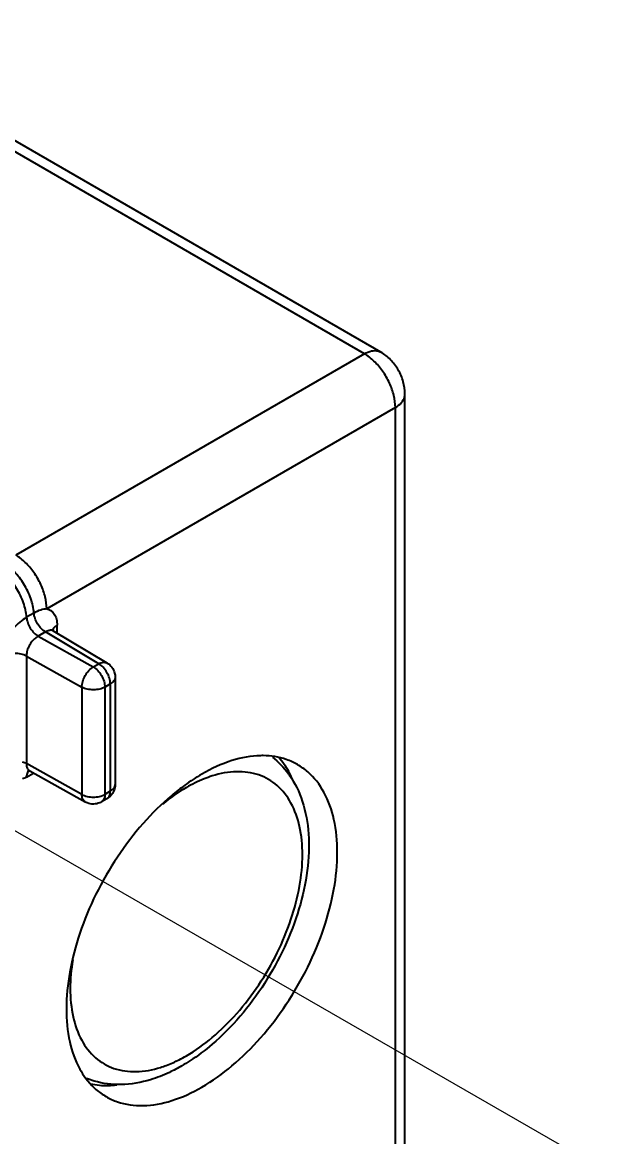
# Model space of a CAD drawing. Extents: x 0 to 1354, y -165 to 827.
# Drawn here: x 981.6 to 1008.6, y 95.9 to 146.8 of the extents above; entities that cross this region are included whole.
import ezdxf

# ---------------------------------------------------------------- set-up
doc = ezdxf.new("R2010")
doc.units = 0
doc.header["$LTSCALE"] = 10
doc.header["$MEASUREMENT"] = 0
doc.header["$PDMODE"] = 3
doc.header["$PDSIZE"] = -10
doc.layers.get('0').update_dxf_attribs({"linetype": 'CONTINUOUS'})
doc.layers.get('DEFPOINTS').update_dxf_attribs({"linetype": 'CONTINUOUS'})
doc.styles.add('Daelim Dimension', font='')
doc.styles.get('Daelim Dimension').set_extended_font_data('나눔고딕')
doc.dimstyles.new('DEFAULT', dxfattribs={"dimscale": 2, "dimtxt": 2, "dimasz": 2, "dimexe": 0, "dimexo": 2, "dimgap": 1, "dimtad": 1, "dimdec": 1, "dimzin": 9, "dimdsep": 46, "dimtxsty": 'Daelim Dimension', "dimcen": 0.5, "dimclrd": 252, "dimclre": 252, "dimclrt": 3, "dimadec": 1, "dimazin": 0, "dimtfac": 1, "dimtdec": 1, "dimtix": 1, "dimtmove": 0, "dimatfit": 3, "dimfxl": 1, "dimtolj": 1, "dimtzin": 1, "dimlwd": 9, "dimlwe": 9, "dimarcsym": 0})

# ---------------------------------------------------------------- blocks, each defined once
blk = doc.blocks.new('*D14')
at = {"color": 5, "lineweight": 9, "ltscale": 0.5, "transparency": 16777216}
for p, q in [((966.7118519044966, 155.7937119705531), (1007.392805024183, 179.2807321206982)), ((969.9524358292526, 150.1808227287225), (966.7118519044966, 155.7937119705531)), ((937.2098528740919, 138.7608257533085), (963.2477451610022, 153.7937208531539)), ((936.9863300553534, 131.1479453940785), (933.7457461305974, 136.7608346359092))]:
    blk.add_line(p, q, dxfattribs=at)
at = {"color": 5, "ltscale": 0.5, "transparency": 16777216}
for points in [[(962.9144133081022, 154.3710719770697), (963.581077013902, 153.2163697292381), (966.7118519044966, 155.7937119705531)], [(936.876521021192, 139.3381768772243), (937.5431847269917, 138.1834746293927), (933.7457461305974, 136.7608346359092)]]:
    blk.add_solid(points, dxfattribs=at)
at = {"layer": 'DEFPOINTS', "color": 0, "ltscale": 0.5, "transparency": 16777216}
for p in [(966.7118519044966, 155.7937119705531), (971.9524269466519, 146.716715985228), (938.9863211727527, 127.6838386505841)]:
    blk.add_point(p, dxfattribs=at)
at = {"color": 7, "ltscale": 0.5, "transparency": 16777216, "insert": (990.5608859050565, 179.7850173389474), "char_height": 10, "attachment_point": 5, "rotation": 29.999853083075347, "style": 'Daelim Dimension'}
blk.add_mtext('\\A1;(95)', dxfattribs=at)
blk = doc.blocks.new('*D16')
at = {"color": 5, "lineweight": 9, "ltscale": 0.5, "transparency": 16777216}
for p, q in [((951.7079551577099, 126.8361184696862), (1061.891211470232, 63.46747877668753)), ((1059.897013204255, 60.00003400049098), (1022.333415817151, -5.314283917255466)), ((910.1559612386513, 54.5869109995466), (1020.339217551173, -8.781728693452067))]:
    blk.add_line(p, q, dxfattribs=at)
at = {"color": 5, "ltscale": 0.5, "transparency": 16777216}
for points in [[(1059.319105741555, 60.33240037815386), (1060.474920666954, 59.66766762282811), (1061.891211470232, 63.46747877668753)], [(1021.755508354451, -4.981917539592587), (1022.91132327985, -5.646650294918345), (1020.339217551173, -8.781728693452067)]]:
    blk.add_solid(points, dxfattribs=at)
at = {"layer": 'DEFPOINTS', "color": 0, "ltscale": 0.5, "transparency": 16777216}
for p in [(948.2405103815132, 128.8303167356635), (906.6885164624546, 56.58110926552393), (1020.339217551173, -8.781728693452067)]:
    blk.add_point(p, dxfattribs=at)
at = {"color": 7, "ltscale": 0.5, "transparency": 16777216, "insert": (1033.441198675544, 31.75635818534766), "char_height": 10, "attachment_point": 5, "rotation": 60.09591360338952, "style": 'Daelim Dimension'}
blk.add_mtext('\\A1;(200)', dxfattribs=at)

msp = doc.modelspace()

# ---------------------------------------------------------------- linework, layer by layer
at = {"color": 9, "linetype": 'Continuous'}
for p, q in [((997.1929624640029, 131.6371282931386), (882.9947418527529, 197.5680101481887)), ((997.1929624640029, 131.6371282931386), (981.268140399503, 122.4429824328886)), ((998.6071819143026, 129.1876419498387), (982.6823881150531, 119.9934683167887)), ((998.6071819143026, 46.72089781973864), (998.6071819143026, 129.1876419498387)), ((982.0981633021029, 119.8021316647387), (981.7632867848529, 119.6087915549386)), ((983.1567846142029, 118.8847998105887), (983.1567846142029, 119.2467761347887)), ((982.6262995846528, 118.9405128703886), (982.2914230487031, 118.7471729662886)), ((982.2914230487031, 118.7471729662886), (984.8095059886027, 117.3432710742386)), ((985.0579847208028, 117.4867294807887), (982.6262995846528, 118.9405128703886)), ((981.7515972569527, 117.8338167120387), (984.2885144569527, 116.4194141914886)), ((981.7515972569527, 117.8338167120387), (981.7515972569527, 112.9348022092387)), ((984.8095059886027, 117.3432710742386), (985.0579847208028, 117.4867294807887)), ((985.339838282453, 116.4247136954887), (985.5883170146526, 116.5681721020887)), ((985.5883170146526, 116.5681721020887), (985.5883170146526, 111.6691575992886)), ((985.8079847208028, 116.8743532114886), (985.807984676253, 116.8742034943386)), ((984.2885144569527, 116.4194141914886), (984.2885144569527, 111.5203996886887)), ((985.339838282453, 116.4247136954887), (985.339838282453, 111.5256991927387)), ((984.2885144569527, 111.5203996886887), (981.7515972569527, 112.9348022092387)), ((981.7610907548528, 112.3172085908886), (982.0743936559529, 112.4980930254387)), ((985.5883170146526, 111.6691575992886), (985.339838282453, 111.5256991927387))]:
    msp.add_line(p, q, dxfattribs=at)
at = {"color": 7, "linetype": 'Continuous'}
for p, q in [((997.9429497387528, 131.7114201199886), (883.744729127503, 197.6423019749886)), ((999.0465173265529, 47.33325895153871), (999.0465173265529, 129.8000030816386)), ((982.9303830631029, 119.0410678145886), (982.923432523603, 119.0525892147386)), ((982.9400435988528, 119.0284019693387), (982.9303830631029, 119.0410678145886)), ((982.9981028796028, 118.9796386851386), (982.9400435988528, 119.0284019693387)), ((985.4428384777029, 117.5180821031886), (982.9983379063028, 118.9795272029887)), ((985.8079847208028, 116.8743526679887), (985.8079847208028, 111.9753381651886)), ((981.813640777003, 112.6165853252887), (981.8227729977029, 112.6162842429387)), ((981.8227729977029, 112.6162842429387), (981.9128683183026, 112.5881776575386)), ((984.444286824953, 111.1768110885387), (981.9131647497029, 112.5879826644386)), ((985.4329830419529, 111.3258181430887), (985.1845043097528, 111.1823597364887))]:
    msp.add_line(p, q, dxfattribs=at)
at = {"color": 9, "linetype": 'Continuous'}
for points, start_tangent, end_tangent in [([(997.1929624640029, 131.6371282931386), (997.5207231172526, 131.7664161560386), (997.8164002747526, 131.7631610040887), (997.9425221264028, 131.7106794597887)], (0.8660266961527646, 0.4999977615457165), (0.8660294778826779, -0.4999929433884605)), ([(998.6071819143026, 129.1876419498387), (998.5379414958529, 129.7323270986886), (998.3370453329026, 130.3035290465887), (998.0241581669529, 130.8454236191387), (997.629908167703, 131.3049653984887), (997.1929624640029, 131.6371282931386)], (-1.20968115564003e-09, 1), (-0.8660303022747607, 0.4999915154698996)), ([(998.6071819143026, 129.1876419498387), (998.8830291575027, 129.4068437132387), (999.028050757353, 129.6645321507386), (999.0456620177029, 129.8000030811386)], (0.8660266961394176, 0.4999977615688342), (-5.895470540524048e-07, 0.9999999999998263)), ([(982.098231842403, 119.8021712363386), (981.9564878042029, 120.4619656046887), (981.6433700227526, 121.1224177182887), (981.2012462550028, 121.6941684592387), (980.689939040803, 122.0998601870386)], (-0.0753624820382184, 0.9971562045642796), (-0.8660154521590401, 0.5000172363246824)), ([(982.682414241453, 119.9934834014387), (982.613276905503, 120.5380721549386), (982.412400733253, 121.1092877415887), (982.0995045529526, 121.6512010026886), (981.7052184821027, 122.1107620690386), (981.268140393353, 122.4429824292886)], (0.0002100149985333043, 0.9999999779468501), (-0.8660781689913593, 0.4999085968420373)), ([(981.7632143081028, 119.6087497106887), (981.6214222506028, 120.2685131886387), (981.3081882273527, 120.9289031538887), (980.8660321775528, 121.5006363946386), (980.3547825210026, 121.9063562971887)], (-0.07538901095748535, 0.9971541992223932), (-0.8659350160529833, 0.5001565234737221)), ([(981.7632951959031, 119.6087848245886), (981.453864177603, 119.3898065780886), (981.174628285653, 119.1229555640386)], (-0.865944953903766, -0.5001393173992669), (-0.6813122406990998, -0.7319929170924894)), ([(981.7632867848529, 119.6087915549386), (981.816448658853, 119.3613685031887), (981.9338760095029, 119.1137016626387), (982.0996790508029, 118.8993005920387), (982.2914230487031, 118.7471729662886)], (0.0753911281697408, -0.9971540391500673), (0.8660302996453993, -0.49999152002419)), ([(982.6262995846528, 118.9405128703886), (982.434553819653, 119.0926423060887), (982.2687505617528, 119.3070448000387), (982.1513240525028, 119.5547117117387), (982.0981633021029, 119.8021316647387)], (-0.8660303023376401, 0.4999915153609868), (-0.07539086591269885, 0.9971540589783174)), ([(982.6824693853027, 119.9934718348886), (982.411168183753, 119.9410683595386), (982.0981674015529, 119.8021306832386)], (-0.9967743463456917, -0.08025523326935888), (-0.8660891372863055, -0.499889594085197)), ([(982.6823881150531, 119.9934683167887), (982.8802600876529, 119.9117594677386), (983.0304533026028, 119.7533724535887), (983.1244201248528, 119.5283175143386), (983.1567846142029, 119.2467761347887)], (0.982696510723629, -0.1852230218185762), (3.260231296386173e-05, -0.9999999994685447)), ([(983.1567846142029, 119.2467761346386), (982.9954649499527, 119.1080422404386), (982.9582272549028, 119.0412367815886)], (-0.8660266953889816, -0.4999977628686356), (-0.3830610874540525, -0.9237230122057796)), ([(982.2915310990029, 118.7472332693887), (982.1241776910529, 118.6237890675386), (981.9740502716531, 118.4532062916887), (981.8546800027029, 118.2512118844386), (981.778058023503, 118.0379481108387), (981.751596837953, 117.8337283441887)], (-0.8734241259092964, -0.4869602614994181), (-4.633604053838819e-06, -0.999999999989265)), ([(982.7874895135528, 119.0068685906887), (982.6262015620027, 118.9404543267887)], (-0.977714665967793, -0.2099381622085111), (-0.8583037686878088, -0.5131419303236722)), ([(982.997843129303, 118.9792943956386), (982.932686061703, 119.0067606470886), (982.7874895135528, 119.0068685906887)], (-0.8590761082309634, 0.5118478682838703), (-0.977714665979222, -0.2099381621552847)), ([(982.9582272549028, 119.0412367815886), (982.9517731347528, 119.0242673817886)], (-0.3830610876703738, -0.9237230121160729), (-0.3270823911246299, -0.9449958250787116)), ([(981.7515972569527, 117.8338167120387), (981.5085208096029, 117.9245179202887), (981.224057409303, 117.9553266549387), (980.9405693351027, 117.9216549058386), (980.7002734314528, 117.8285172085386)], (-0.873424884006023, 0.4869589017556465), (-0.8660266842662233, -0.4999977821339324)), ([(985.0579847208028, 117.4867294807887), (985.2644434585527, 117.5552235288387), (985.4394707251031, 117.5200611604387), (985.442835079703, 117.5180764513386)], (0.8734214420740062, 0.48696507526245), (0.8570314727663313, -0.5152640630666702)), ([(984.2885144569527, 116.4194141914886), (984.3285248143029, 116.6786783039387), (984.4425685917531, 116.9462412573887), (984.6130394286029, 117.1806010171887), (984.8095059886027, 117.3432710742386)], (0, 1), (0.8583021475674445, 0.5131446418711911)), ([(984.8095059886027, 117.3432710742386), (985.012455371103, 117.1794864350886), (985.1845075498532, 116.9474077039887), (985.2994691403528, 116.6823667639387), (985.339838282453, 116.4247136954887)], (0.8660303016916953, -0.4999915164798213), (0, -1)), ([(985.5883170146526, 116.5681721020887), (985.5475893188532, 116.8270292308387), (985.4315008713529, 117.0934321357886), (985.2579736939529, 117.3260578733887), (985.0579847208028, 117.4867294807887)], (0, 1), (-0.8660303016736526, 0.4999915165110728)), ([(985.8079828939526, 116.8742034929887), (985.8079760703031, 116.8722729834387), (985.7501414718527, 116.7076027085386), (985.5883170146526, 116.5681721020887)], (0.0007576315907869833, -0.9999997129971453), (-0.8660266961238088, -0.4999977615958699)), ([(985.339838282453, 116.4247136954887), (985.1036771320028, 116.3325854490886), (984.8189935203027, 116.2979223967886), (984.532806247903, 116.3284337623886), (984.2885144569527, 116.4194141914886)], (-0.8660266961499516, -0.4999977615505889), (-0.8734248933997784, 0.4869588849067095)), ([(981.5671085334529, 113.0103408431387), (981.7515972569527, 112.9348022092387)], (0.9607165012366348, -0.2775316274798951), (0.8734248936170086, -0.4869588845170784)), ([(981.751596731503, 112.9349137494887), (981.7781768983527, 112.7598314855386), (981.8547675424029, 112.6322652345887), (981.913069341103, 112.5884923735887)], (5.762241395525297e-06, -0.9999999999833984), (0.8727754695009522, -0.4881218903484995)), ([(981.8014602598528, 112.5282492444387), (981.7610907557028, 112.3172085913886)], (-0.4220437751032404, -0.906575452952817), (-4.654040470507389e-10, -1)), ([(981.8564228195528, 112.6116690310887), (981.8014602598528, 112.5282492444387)], (-0.6747313055969741, -0.7380634561116022), (-0.422043774826648, -0.9065754530815808)), ([(989.0612742239528, 99.58950705853863), (990.2405520259026, 100.4236729232387), (991.3614301582529, 101.5234961249387), (992.367424485853, 102.8339676599887), (993.2071431516028, 104.2882066280887), (993.8391266463532, 105.8141938849886), (994.2314872638026, 107.3351135919886), (994.3645522577526, 108.7747664245387), (994.2316090824029, 110.0609151302887), (993.8393105091527, 111.1289885739886), (993.2073380868528, 111.9253942513387), (992.3675702553028, 112.4101318809887), (991.3615151777531, 112.5590456602387), (990.2406225009026, 112.3646063293886)], (0.8660266961440073, 0.4999977615608848), (-0.95406292230936, -0.2996063088029428)), ([(981.7610907548528, 112.3172085908886), (981.5701613692527, 112.2268283424887)], (-0.8660457486516772, -0.4999647600004985), (-0.9391972295239608, -0.3433781647899538)), ([(985.5883170146526, 111.6691575992886), (985.7496366570531, 111.8078914632387), (985.8079561903028, 111.9715613211887), (985.8079781397028, 111.9753381484386)], (0.8660266961419919, 0.4999977615643756), (-0.002547952764096654, 0.9999967539630876)), ([(989.8673039439527, 112.2313607159887), (989.0612742239528, 111.8370433154387)], (-0.9286378386796104, -0.3709875531233656), (-0.8660266961447601, -0.4999977615595808)), ([(990.2406225009026, 112.3646063293886), (989.8673039439527, 112.2313607159887)], (-0.9540629223008629, -0.2996063088300007), (-0.9286378386618847, -0.370987553167736)), ([(984.2885144569527, 111.5203996886887), (984.5315908107527, 111.4296985061387), (984.8160540126528, 111.3988897502886), (985.0995420894528, 111.4325614300387), (985.339838282453, 111.5256991927387)], (0.8734248934107244, -0.4869588848870763), (0.8660266961577734, 0.4999977615370411)), ([(984.444293569803, 111.1768245667886), (984.4396531387529, 111.1794621103886), (984.3269830016029, 111.3124565728386), (984.2885144569527, 111.5203996886887)], (-0.875380010171411, 0.4834354535946868), (0, 1)), ([(985.339838282453, 111.5256991927387), (985.3006800423027, 111.3173647764386)], (0, -1), (-0.4145391531668062, -0.9100314777477465)), ([(985.4329824999531, 111.3258195315386), (985.5491587744527, 111.4608231830387), (985.5883170146526, 111.6691575992886)], (0.8666506454342997, 0.4989154825902997), (0, 1)), ([(989.0612742239528, 111.8370433154387), (987.9766398972029, 111.0814075010387)], (-0.8660266961393411, -0.4999977615689671), (-0.7737190868794454, -0.6335288269672007)), ([(985.3006800423027, 111.3173647764386), (985.1845362477529, 111.1823798266887)], (-0.4145391532254118, -0.9100314777210504), (-0.8665674275064525, -0.4990600100036558)), ([(983.8702009475028, 103.9693368898886), (983.7579961901529, 102.6517839494386), (983.8909393655531, 101.3656352436387), (984.2832379388028, 100.2975617999887), (984.9152103611032, 99.50115612263858), (985.7549781926527, 99.01641849298858), (986.7610332702029, 98.86750471373864), (987.8819259470529, 99.0619440445887)], (-0.1619393690520795, -0.9868007097438745), (0.954062922309716, 0.2996063088018088)), ([(988.1431871045029, 99.1518476945887), (988.7309018985029, 99.41057371368868)], (0.9366238249358282, 0.3503367102696767), (0.8924200038287708, 0.4512056479769029)), ([(988.7309018985029, 99.41057371368868), (989.0612742239528, 99.58950705853863)], (0.8924200038198127, 0.4512056479946207), (0.8660266961649479, 0.4999977615246144)), ([(987.8819259470529, 99.0619440445887), (988.1431871045029, 99.1518476945887)], (0.9540629223116276, 0.299606308795722), (0.9366238249041583, 0.3503367103543458))]:
    msp.add_spline(points, degree=3, dxfattribs=dict(at, start_tangent=start_tangent, end_tangent=end_tangent))
at = {"color": 7, "linetype": 'Continuous'}
for points, start_tangent, end_tangent in [([(999.0465173265529, 129.8000030816386), (998.9674319234528, 130.3644839432386), (998.7359512145031, 130.9088839792887), (998.3841788810028, 131.3689161128386), (997.9429497387528, 131.7114201199886)], (0, 1), (-0.8660303016734467, 0.4999915165114293)), ([(985.4428384777029, 117.5180821031886), (985.6560629550531, 117.3269036879387), (985.7837621464028, 117.0634217782386), (985.807969974403, 116.8742034923887)], (0.8583059136269487, -0.5131383425870735), (0.0001341584018215638, -0.9999999910007615)), ([(992.4528914464026, 113.2918048180886), (991.1451562539028, 113.0651807706886), (989.7683839491028, 112.4494305823387)], (-0.9997951787974485, -0.02023858822591486), (-0.8660266961463566, -0.4999977615568155)), ([(992.5709692981027, 113.2923974946887), (992.4528914464026, 113.2918048180886)], (-0.9999467155983627, 0.01032307919407942), (-0.9997951787986684, -0.02023858816564884)), ([(994.1428489479531, 112.8820020254886), (993.6260142235028, 113.1179388484886), (992.5709692981027, 113.2923974946887)], (-0.8660281202443049, 0.4999952949239782), (-0.9999467155987828, 0.01032307915338556)), ([(992.988950505403, 113.2252650357386), (993.7225766039028, 112.4692742869886)], (0.7925279257572716, -0.6098356228483841), (0.5904865830921406, -0.8070474553507796)), ([(993.7405206077028, 112.5621833127886), (993.2849621194027, 113.2044833825387)], (-0.4875368643841904, 0.8731024028522838), (-0.6681167499813493, 0.7440564551123519)), ([(989.7683839491028, 112.4494305823387), (988.9870439338029, 111.9412613087386)], (-0.866026696138645, -0.4999977615701727), (-0.8098226928004165, -0.5866747022204745)), ([(989.7683839491028, 98.1606382825887), (991.1451562539028, 99.13463832628872), (992.4528914464026, 100.4180477960386), (993.6260142235028, 101.9465111820887), (994.6056993105531, 103.6433849478387), (995.3428212065528, 105.4235807571887), (995.8004175416027, 107.1978321588387), (995.9555425247527, 108.8771707788387), (995.8004175416027, 110.3773875664887), (995.3428212065528, 111.6232553876887), (994.6056993105531, 112.5523012276387), (994.1428489479531, 112.8820020254886)], (0.86602669614452, 0.4999977615599968), (-0.8660281202357417, 0.49999529493881)), ([(993.7225766039028, 112.4692742869886), (993.764220942453, 112.4112624256886)], (0.5904865829118625, -0.8070474554826823), (0.5757941100427608, -0.8175947301934285)), ([(993.7518243249528, 112.5417970853887), (993.7405206077028, 112.5621833127886)], (-0.4823082248745219, 0.8760015845981032), (-0.4875368642559547, 0.8731024029238901)), ([(993.9427221370029, 112.1456561121886), (993.7518243249528, 112.5417970853887)], (-0.3865872610893906, 0.9222528338603267), (-0.4823082241540155, 0.8760015849947991)), ([(988.9870439338029, 111.9412613087386), (988.3916116443529, 111.4754305386386), (987.083876451803, 110.1920210688886), (985.9107536747529, 108.6635576828387), (984.9310685876526, 106.9666839170886), (984.1939466917029, 105.1864881077387), (983.736350356653, 103.4122367060886), (983.581225373503, 101.7328980860887), (983.736350356653, 100.2326812984386), (984.1939466917029, 98.98681347723868)], (-0.8098226927963482, -0.5866747022260903), (0.4823082241674016, -0.876001584987429)), ([(985.8079847208028, 111.9753381651886), (985.7519335557026, 111.6908473665387), (985.587618895353, 111.4443130799887)], (0, -1), (-0.708032890458137, -0.7061794573828212)), ([(993.764220942453, 112.4112624256886), (994.3580073834028, 111.2075674629887), (994.6389288223027, 109.7203129541887), (994.5825119972528, 108.0486175126387), (994.2051857489027, 106.2980227161886), (993.5412039414027, 104.5555154238386), (992.6296732252031, 102.8972938347887), (991.5126582269531, 101.3946655848387), (990.2371432329528, 100.1174732390887), (989.2243031179528, 99.35848856593861)], (0.5757941099439117, -0.8175947302630433), (-0.8391060776503788, -0.5439678211532337)), ([(985.587618895353, 111.4443130799887), (985.4733657998531, 111.3509037166887)], (-0.7080328906160769, -0.706179457224467), (-0.8325442221178166, -0.5539585889019499)), ([(985.1844992133529, 111.1824438658887), (985.1017133131527, 111.1411447301887), (984.8206376302028, 111.0819623721386), (984.5338713851529, 111.1343659125887), (984.4443680689028, 111.1768703527387)], (-0.8656831619884113, -0.5005923122159851), (-0.8731249093291236, 0.4874965566124645)), ([(985.4733657998531, 111.3509037166887), (985.4328665033026, 111.3257680173887)], (-0.832544222249347, -0.5539585887042733), (-0.8659347599178078, -0.5001569669274726)), ([(989.2243031179528, 99.35848856593861), (988.854162271653, 99.13172112338862)], (-0.8391060776639983, -0.5439678211322247), (-0.8660266953777848, -0.4999977628880291)), ([(984.1939466917029, 98.98681347723868), (984.2537413666028, 98.88209855958871)], (0.482308224244301, -0.8760015849450897), (0.5094288187433371, -0.8605127998082123)), ([(984.2537413666028, 98.88209855958871), (984.9310685876526, 98.05776763728863), (985.3939189503026, 97.72806683943872)], (0.5094288186835504, -0.8605127998436063), (0.8660281202370419, -0.4999952949365581)), ([(988.2865332580031, 98.83450843373862), (987.427567804853, 98.50163510963864), (986.076196173603, 98.27597694853864), (984.8484968250527, 98.43834795518865), (984.5059192036028, 98.5617297193387)], (-0.9051081991099739, -0.425181311799919), (-0.92233780511211, 0.3863844888980089)), ([(988.854162271653, 99.13172112338862), (988.2865332580031, 98.83450843373862)], (-0.8660266953594856, -0.4999977629197244), (-0.9051081991142542, -0.4251813117908072)), ([(984.6856672640029, 98.3097771000887), (985.4928795702526, 98.23680574453874), (985.8781220398528, 98.26307146893873)], (0.9784373660804294, -0.2065437499843361), (0.9934738528243979, 0.1140600883492842)), ([(985.3939189503026, 97.72806683943872), (985.9107536747529, 97.49213001643864), (987.083876451803, 97.31826404683864), (988.3916116443529, 97.54488809423867), (989.7683839491028, 98.1606382825887)], (0.866028120236931, -0.4999952949367503), (0.8660266961454478, 0.4999977615583898))]:
    msp.add_spline(points, degree=3, dxfattribs=dict(at, start_tangent=start_tangent, end_tangent=end_tangent))

# ---------------------------------------------------------------- dimensions: what is measured, and where the dimension line sits
at = {"color": 5, "ltscale": 0.5}
for base, p1, p2, angle, text, picture, middle in [((966.7118519044966, 155.7937119705531), (938.9863211727527, 127.6838386505841), (971.9524269466519, 146.716715985228), 29.999853083075358, '(95)', '*D14', (994.9871895654522, 172.1183891097829)), ((1020.339217551173, -8.781728693452067), (948.2405103815131, 128.8303167356636), (906.6885164624546, 56.58110926552399), 240.09591360338953, '(200)', '*D16', (1041.115214510703, 27.34287504161807))]:
    dim = msp.add_linear_dim(base=base, p1=p1, p2=p2, angle=angle, text=text, dimstyle='DEFAULT', override={"dimtxt": 5, "dimdec": 0, "dimclrd": 5, "dimclre": 5, "dimclrt": 7}, dxfattribs=at)
    dim.commit()
    dim.dimension.update_dxf_attribs({"geometry": picture, "text_midpoint": middle, "dimtype": 161})

doc.saveas('drawing.dxf')
